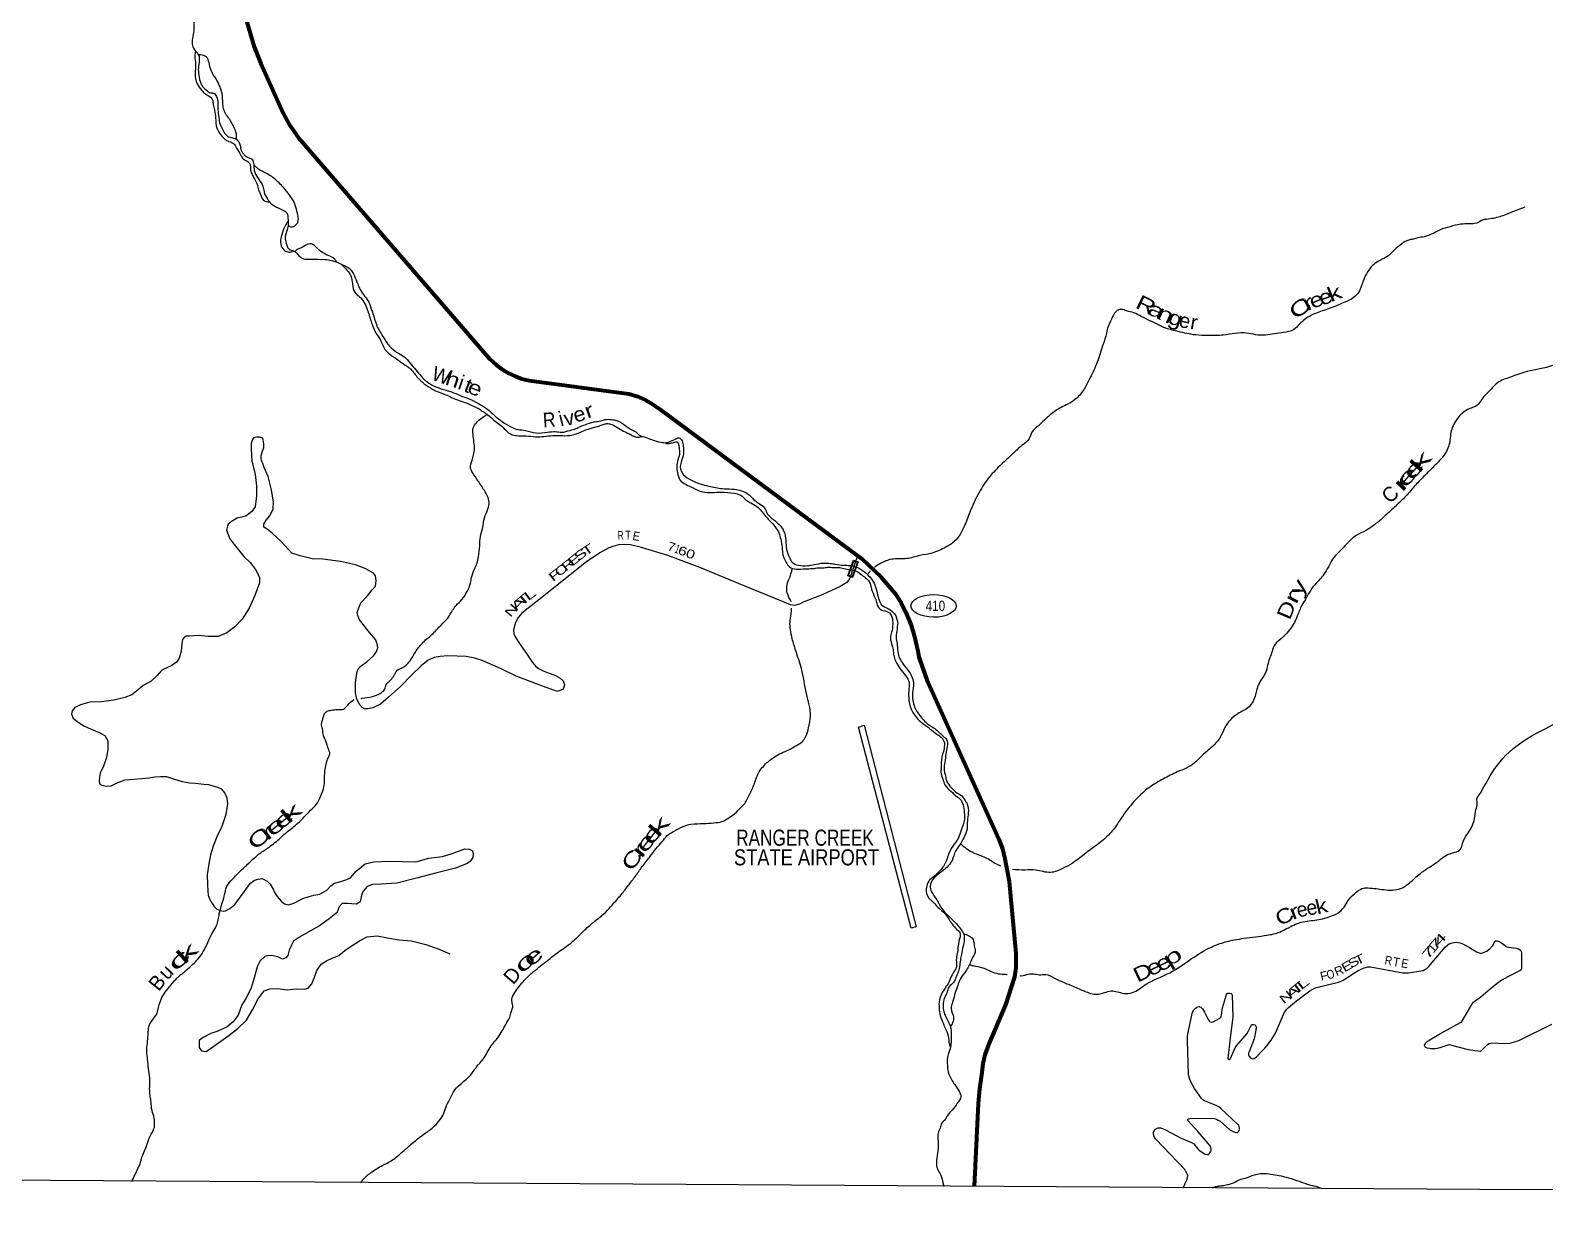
# Model space of a CAD drawing. Header units: feet. Extents: x -252966 to 4, y -183309 to 1368.
# Drawn here: x -145150 to -124436, y -183309 to -167111 of the extents above; entities that cross this region are included whole.
import ezdxf
from ezdxf.enums import TextEntityAlignment as Align

# ---------------------------------------------------------------- set-up
doc = ezdxf.new("R2010")
doc.units = ezdxf.units.FT
doc.header["$LTSCALE"] = 80
for name, color, linetype, lineweight in [('17', 7, 'Continuous', 25), ('23', 7, 'Continuous', 70), ('29', 7, 'Continuous', 25), ('30', 7, 'Continuous', 35), ('31', 7, 'Continuous', 13), ('36', 7, 'Continuous', 13), ('39', 7, 'Continuous', 13), ('4', 7, 'Continuous', 13), ('41', 7, 'Continuous', 13)]:
    doc.layers.add(name, color=color, linetype=linetype, lineweight=lineweight)

msp = doc.modelspace()

# ---------------------------------------------------------------- linework, layer by layer
at = {"layer": '17'}
msp.add_ellipse((-132795.41, -174982.88), major_axis=(309.24, -1), ratio=0.500121, dxfattribs=at)
at = {"layer": '23'}
msp.add_lwpolyline([(-142335.18, -166493.01), (-142088.3, -167336.65), (-141998.1, -167566.96), (-141693.17, -168244.16), (-141600.33, -168412.12), (-141479.31, -168580.36), (-138866.49, -171609.02), (-138779.9, -171684.01), (-138702.86, -171741.46), (-138598.82, -171802.18), (-138524.77, -171837.83), (-138425.61, -171877.02), (-138326.21, -171900.2), (-136961.86, -172080.93), (-136854.89, -172113.37), (-136731.87, -172167.53), (-136642.31, -172219.72), (-136537.47, -172292.47), (-133777.77, -174340.58), (-133514.7, -174586.72), (-133323.81, -174807.98), (-133238.1, -174942.59), (-133173.59, -175071.1), (-133102.3, -175247.87), (-133062.15, -175388.15), (-133011.76, -175602.38), (-132994.71, -175678.61), (-132947.93, -175825.98), (-132885.26, -175993.63), (-131901.54, -178170.8), (-131854.39, -178304.58), (-131819.83, -178443.29), (-131762.65, -178753.77), (-131668.06, -179732.71), (-131669.37, -179931.41), (-131689.47, -180054.47), (-131812.11, -180437.6), (-132040.91, -180970.58), (-132092.57, -181122.97), (-132120.12, -181241.14), (-132135.87, -181363.25), (-132165.97, -181589.12), (-132184.09, -181786.15), (-132238.47, -182924.71)], dxfattribs=at)
at = {"layer": '29'}
for points in [[(-140579.22, -176388.56), (-140610.73, -176373.32), (-140647.7, -176329.98), (-140689.78, -176243.05), (-140700.88, -176173.31), (-140700.15, -176028.47), (-140677.06, -175876.32), (-140654.9, -175833.64), (-140622.38, -175803.67), (-140548.2, -175749.76), (-140452.74, -175660.34), (-140412.72, -175605.32), (-140397.01, -175555.53), (-140403.33, -175503.01), (-140429.48, -175441.8), (-140530.26, -175325.82), (-140647.87, -175171.06), (-140668.13, -175114.06), (-140678.8, -175071.46), (-140656.66, -175009.81), (-140628.23, -174940.32), (-140536.6, -174844.74), (-140475.63, -174764.25), (-140429.64, -174711.43), (-140417.02, -174633.38), (-140427.05, -174570.52), (-140454.04, -174535.59), (-140562.7, -174475.69), (-140701.62, -174418.82), (-140907.32, -174373.84), (-141149.7, -174343.76), (-141294.42, -174341.03), (-141460, -174299.38), (-141571.39, -174261.52), (-141719.01, -174101.75), (-141842.02, -173989.07), (-141908.55, -173932.56), (-141953.97, -173906.93), (-141954.6, -173864.66), (-141922.68, -173811.38), (-141874.36, -173748.58), (-141829.06, -173655.5), (-141822.01, -173563.18), (-141848.68, -173395.31), (-141896.92, -173210.64), (-141949.22, -173088.2), (-141969.54, -173033.21), (-141983.71, -173006.41), (-141989.26, -172994.29), (-141992.79, -172965.52), (-141991.28, -172927.67), (-141987.81, -172914.11), (-141976.52, -172878.06), (-141956.96, -172814.61), (-141954.68, -172764.09), (-141957.9, -172739.84), (-141962.94, -172709.49), (-141970.32, -172689.13), (-142008.95, -172674.04), (-142052.3, -172674.37), (-142095.76, -172685.14), (-142111.62, -172704.62), (-142129.6, -172762.37), (-142128.09, -172838.88), (-142119.37, -173002.14), (-142074.95, -173180.65), (-142054.24, -173346.31), (-142054.57, -173479.1), (-142073.52, -173627.36), (-142121.91, -173692.17), (-142202.38, -173753.92), (-142321.97, -173782.18), (-142399.91, -173827.92), (-142441.41, -173866.8), (-142452.31, -173892.59), (-142468.16, -173946.4)], [(-142468.16, -173946.4), (-142419.81, -174066.69), (-142356.01, -174145.24), (-142228.62, -174308.37), (-142140.78, -174389.72), (-142096.42, -174447.51), (-142067.4, -174482.66), (-142037.17, -174542), (-142016.72, -174592.98), (-142013.06, -174665.53), (-142077.07, -174838.47), (-142155.27, -175014.98), (-142250.7, -175164.76), (-142352.71, -175270.06), (-142462.03, -175352.99), (-142582.22, -175399.35), (-142718.98, -175398.88), (-142843.35, -175388.77), (-142970.39, -175398.69), (-143016.6, -175397.17), (-143043.38, -175416.41), (-143066.4, -175443.82), (-143078.16, -175495.75), (-143087.62, -175600.06), (-143114.9, -175695.75), (-143146.81, -175749.02), (-143212.76, -175797.16), (-143351.62, -175861.01), (-143416.41, -175935.34), (-143495.4, -176013.23), (-143603.87, -176070.03), (-143672.08, -176126.14), (-143758.97, -176199.75), (-143854.66, -176234.84), (-144006.67, -176270.09), (-144180.51, -176296.58), (-144335.41, -176297.54), (-144461.43, -176337.67), (-144542.99, -176371.21), (-144576.65, -176416.38), (-144586.27, -176464.35), (-144563.88, -176517.4), (-144511.08, -176563.39), (-144418.56, -176624.78), (-144319.42, -176668.27), (-144208.23, -176712.16), (-144131.13, -176752.91), (-144091.31, -176826.65), (-144087.1, -176943.49), (-144108.94, -177057.46), (-144146.92, -177172.91), (-144192.41, -177272.01), (-144204.17, -177323.94), (-144209.64, -177368.02), (-144203.12, -177414.51), (-144173.65, -177435.6), (-144109.62, -177445.75), (-144043.18, -177443.9), (-143959.42, -177404.4), (-143851.42, -177361.67), (-143734.42, -177351.42), (-143627.54, -177342.86), (-143526.62, -177332.08), (-143447.8, -177320.58), (-143371.19, -177315.05), (-143286.74, -177315.81), (-143175.28, -177351.66), (-143071.73, -177383.22), (-142973.99, -177402.4), (-142889.42, -177405.3), (-142778.15, -177418.55), (-142713.01, -177423.16), (-142589.57, -177461.41), (-142538.05, -177485.23), (-142487.73, -177545.23), (-142461.64, -177608.46), (-142454.3, -177691.19)], [(-133834.03, -174298.83), (-133910.7, -174520.87), (-133928.29, -174566.57), (-133945.88, -174612.26), (-133981.69, -174661.39), (-134074.01, -174716.71), (-134319.07, -174829.39), (-134579.94, -174933.51), (-134629.08, -174960.06), (-134695.98, -174975.98), (-134749.96, -174966.16), (-134863.16, -174922.2), (-135385.04, -174705.9), (-135992.4, -174458.62), (-136429.46, -174293.38), (-136787.88, -174183.03), (-136939.52, -174145.87), (-137025.98, -174145.04), (-137100.52, -174148.63), (-137169.43, -174164.48), (-137238.59, -174188.37), (-137359.58, -174258.84), (-137540.54, -174379.66), (-138195.19, -174899.42), (-138341.67, -175011.31), (-138424.48, -175083.04), (-138478.69, -175141.62), (-138515.09, -175208.83), (-138538.48, -175308.66), (-138537.9, -175364.91), (-138519.48, -175403.85), (-138460.17, -175496.34), (-138354.54, -175648.69), (-138281.63, -175755.71), (-138235.12, -175809.54), (-138197.94, -175840.94), (-138136.58, -175871.12), (-138065.04, -175897.62), (-137973.54, -175928.79), (-137900.52, -175971.42), (-137863.53, -176008.85), (-137843.15, -176061.83), (-137863.21, -176121.53), (-137938.67, -176153.26), (-138091.73, -176097.94), (-138262.67, -176036), (-138505.02, -175943.54), (-138718.77, -175837.94), (-138970.57, -175727.07), (-139069.18, -175696.4), (-139188.12, -175675.67), (-139437.19, -175665.49), (-139543.5, -175673.14), (-139625.03, -175689.51), (-139706.26, -175724.31), (-139805.73, -175802.29), (-139930.44, -175924.95), (-140088.48, -176082.74), (-140248.2, -176230.41), (-140357.98, -176327.41), (-140464.17, -176376.24), (-140531.67, -176391.93), (-140579.22, -176388.56)], [(-142452.29, -177691.26), (-142473.12, -177835.44), (-142533.24, -178012.53), (-142589.04, -178119.35), (-142648.23, -178268.31), (-142684.27, -178385.84), (-142706.38, -178507.84), (-142731.48, -178659.93), (-142727.73, -178790.83), (-142720.61, -178883.8), (-142716.54, -178940.09), (-142700.11, -178990.93), (-142661.84, -179050.53), (-142633.15, -179095.74), (-142599.47, -179131.12), (-142554.44, -179148.62), (-142513.67, -179156.35), (-142480.1, -179151.06), (-142422.85, -179122.76), (-142352.63, -179066.71), (-142226.27, -178893.8), (-142142.01, -178777.86), (-142084.3, -178735.49), (-142031.54, -178721.12), (-141976.96, -178712.85), (-141909.64, -178745.24), (-141868.76, -178786.82), (-141828.82, -178856.54), (-141813.86, -178891.23), (-141771.84, -178959.01), (-141715.68, -179025.23), (-141672.41, -179054.82), (-141616.54, -179068.73), (-141543.49, -179048.99), (-141422.64, -178982.53), (-141335.26, -178955.22), (-141270.37, -178939.24), (-141187.46, -178925.87), (-141095.07, -178868.54), (-141040.92, -178811.96), (-140987.36, -178773.48), (-140900.18, -178752.2), (-140818.82, -178724.69), (-140769.81, -178702.15), (-140692.37, -178610.13), (-140568.46, -178511.58), (-140450.8, -178481.23), (-140235.36, -178474.22), (-140056.41, -178476.06), (-139875.65, -178484), (-139697, -178433.53), (-139513.18, -178409.38), (-139379.12, -178369.51), (-139277.28, -178330.6), (-139205.97, -178302.76), (-139143.81, -178308.82), (-139100.34, -178332.38), (-139091.68, -178374.92), (-139097.34, -178425.03), (-139133.22, -178476.17), (-139182.62, -178510.76), (-139333.35, -178568.19), (-139588.88, -178632.24), (-139850.57, -178700.11), (-140134.55, -178773.29), (-140350.19, -178786.33), (-140469, -178790.49), (-140542.38, -178820.27), (-140594.59, -178878.92), (-140609.78, -178912.62), (-140625.49, -178962.41), (-140635.71, -179028.47), (-140687.06, -179060.99), (-140753.29, -179056.8), (-140809.42, -179050.94), (-140881.95, -179054.6), (-140923.58, -179097.49), (-140952.07, -179168.99)], [(-140950.07, -179169.06), (-141063.8, -179263.91), (-141195.62, -179358.18), (-141347.33, -179445.75), (-141466.17, -179512.28), (-141550.4, -179565.85), (-141582.78, -179633.19), (-141606.86, -179692.77), (-141625.24, -179762.58), (-141656.57, -179797.77), (-141699.29, -179812.47), (-141764.73, -179784.16), (-141826.62, -179770.06), (-141888.71, -179761.99), (-141941.54, -179778.36), (-142007.74, -179834.54), (-142048.69, -179917.7), (-142087.79, -180067.32), (-142130.58, -180206.75), (-142195.54, -180347.48), (-142256.91, -180440.03), (-142307.74, -180579.2), (-142377.14, -180671.49), (-142457.87, -180741.27), (-142584.49, -180799.49), (-142681.98, -180828.48), (-142786.43, -180885.42), (-142839.99, -180923.9), (-142841.14, -181020.44), (-142808.51, -181067.78), (-142742.47, -181078), (-142637.43, -181002.98), (-142447.9, -180866.34), (-142309.79, -180764.24), (-142191.37, -180649.41), (-142110.21, -180505.2), (-142030.86, -180354.89), (-141948.81, -180244.91), (-141871.47, -180217.27), (-141764.78, -180214.73), (-141634.72, -180235.09), (-141511.5, -180219.01), (-141400.99, -180222.64), (-141348.29, -180210.28), (-141300.1, -180151.5), (-141262.91, -180060.17), (-141229.81, -179970.72), (-141172.59, -179882.05), (-141100.69, -179836.13), (-141019.07, -179800.57), (-140931.35, -179763.21), (-140846.73, -179697.58), (-140762.31, -179637.98), (-140647.29, -179565.29), (-140542.85, -179508.36), (-140405.63, -179494.75), (-140265.78, -179523.49), (-140103.76, -179550.93), (-139937.2, -179562.43), (-139739.68, -179611.16), (-139546.83, -179679.86), (-139409.98, -179738.67)], [(-128627.64, -180971.25), (-128565.94, -180899.83), (-128512.31, -180834), (-128492.05, -180801.92), (-128452.54, -180719.82), (-128444.55, -180710.74), (-128436.34, -180707.66), (-128413.76, -180705.61), (-128395.28, -180713.82), (-128386.54, -180730.41), (-128383.99, -180752.85), (-128386.04, -180786.75), (-128409.53, -180901.11), (-128480.48, -181079.48), (-128485.18, -181101.52), (-128485.1, -181130.33), (-128474.83, -181146.76), (-128464.06, -181157.54), (-128440.27, -181172.25), (-128427.1, -181176.03), (-128409.13, -181171.41), (-128378.34, -181150.87), (-128291.92, -181058.88), (-128259.25, -181025.56), (-128234.62, -180998.85), (-128179.18, -180920.79), (-128119.46, -180827.09), (-127994.16, -180538.62), (-127968.73, -180502.75), (-127942.04, -180473.99), (-127831.04, -180383.14), (-127649.47, -180244.95), (-127607.66, -180222.13), (-127571.45, -180205.91), (-127538.6, -180195.64), (-127255.04, -180126.51), (-127212.16, -180111.42), (-127191.63, -180099.09), (-126985.58, -179967.88), (-126907.27, -179931.67), (-126855.94, -179919.34), (-126820.28, -179918.98), (-126376.43, -179999), (-126343.69, -180000.49), (-126299.03, -179998.95), (-126130.67, -179974.3), (-126099.37, -179966.6), (-126074.85, -179955.23), (-126047.01, -179939.89), (-126023.91, -179918.83), (-125796.87, -179651.93), (-125762.64, -179618.4), (-125740.58, -179604.53), (-125715.42, -179593.74), (-125678.46, -179585.53), (-125637.25, -179582.87), (-125617.39, -179583.98), (-125594.29, -179589.64), (-125545.01, -179610.18), (-125464, -179654.65), (-125366.75, -179713.75), (-125305.97, -179735.13)], [(-125309.17, -180329.4), (-125181.91, -180220.04), (-125062.15, -180123.44), (-125015.38, -180093.49), (-124774.99, -179968.96), (-124758.12, -179956.22), (-124753.29, -179948.71), (-124749.55, -179934.78), (-124747.41, -179861.08), (-124746.86, -179726.72), (-124753.35, -179708.65), (-124773.13, -179690.27), (-124796.17, -179678.46), (-124823.06, -179669.62), (-124927.49, -179653.81), (-124949.45, -179648.43), (-124969.18, -179639.57), (-125038.7, -179586.51), (-125066.83, -179570.16), (-125080.23, -179566.93), (-125092.56, -179565.87), (-125112.74, -179569.47), (-125119.89, -179574.44), (-125126.86, -179583.03), (-125142.4, -179615.19), (-125155.79, -179635.04), (-125197.61, -179683.83), (-125225.02, -179706.27), (-125253.35, -179720.29), (-125305.97, -179735.13)], [(-129224.74, -181584.82), (-129278.63, -181480.57), (-129290.44, -181458.49), (-129301.01, -181426.56), (-129305.84, -181385.56), (-129321.75, -180923.87), (-129321.57, -180873.54), (-129316.62, -180834.51), (-129251.62, -180538.38), (-129235, -180506.34), (-129218.58, -180487.85), (-129198.05, -180475.52), (-129181.62, -180467.31), (-129164.08, -180462.7), (-129150.83, -180464.23), (-129139.53, -180470.39), (-129117.98, -180490.93), (-129087.16, -180537.71), (-129038.93, -180640.89), (-129025.07, -180657.84), (-129019.43, -180664.52), (-129007.26, -180673.06), (-128991.71, -180675.81), (-128971.68, -180672.22), (-128889.56, -180624.97), (-128866.47, -180604.94), (-128860.31, -180595.7), (-128857.28, -180581.81), (-128843.48, -180479.4), (-128786.19, -180296.92), (-128777.16, -180285.51), (-128769.97, -180280.37), (-128747.89, -180277.8), (-128723.78, -180284.48), (-128716.59, -180290.64), (-128712.03, -180299.54), (-128703.33, -180609.21), (-128740.22, -180888.35), (-128769.17, -181171.57), (-128759.2, -181184.76), (-128752.01, -181187.84), (-128739.23, -181179.86), (-128670.42, -181027.63), (-128651.92, -180999.36), (-128627.64, -180971.25)], [(-125313.35, -181075.29), (-125351.01, -181073.83), (-125391.05, -181069.72), (-125476.03, -181051.76), (-125704.15, -180993.72), (-125737, -180987.55), (-125747.78, -180986.02), (-125761.74, -180989.11), (-125868.71, -181028.45), (-125904.84, -181037.37), (-125934.61, -181039.43), (-125991.24, -181039.51), (-126013.66, -181037.37), (-126044.46, -181029.16), (-126059.85, -181019.91), (-126074.94, -181008.67), (-126078.33, -180991.15), (-126068.07, -180965.47), (-126055.75, -180948.01), (-126031.45, -180928.61), (-125863.28, -180829.46), (-125587.97, -180680.94), (-125569.66, -180665.04), (-125559.92, -180652.2), (-125445.7, -180454.93), (-125425.94, -180422.63), (-125409.52, -180404.15), (-125388.34, -180385.04), (-125309.17, -180329.4)], [(-125313.35, -181075.29), (-125218.9, -180981.85), (-125193.72, -180967.61), (-125155.95, -180956.84), (-124985.6, -180966.8), (-124909.15, -180963.23), (-124788.63, -180926.98), (-124338.9, -180703.66)], [(-129379.71, -182941.13), (-129326.36, -182823.54), (-129320.65, -182799.48), (-129319.17, -182772.19), (-129326.36, -182747.54), (-129343.81, -182715.7), (-129358.88, -182690.61), (-129754.88, -182277.25), (-129772.92, -182251.43), (-129783.18, -182227.81), (-129787.29, -182201.1), (-129785.33, -182182.52), (-129777.02, -182161.04), (-129767.78, -182147.69), (-129753.41, -182132.28), (-129738.21, -182124.6), (-129724.67, -182119.96), (-129703.11, -182119.96), (-129692.84, -182120.98), (-129664.1, -182128.17), (-129622.28, -182147.66), (-129407.62, -182259.99), (-129266.3, -182319.73), (-129236.49, -182337.79), (-129220.11, -182356.71), (-129183.15, -182404.99), (-129161.78, -182424.84), (-129116.43, -182459.42), (-129080.5, -182478.94), (-129050.52, -182486.06), (-129034.3, -182483.05), (-129021.98, -182472.78), (-129003.5, -182442.99), (-128996.32, -182425.53), (-128996.32, -182408.07), (-129002.64, -182383.93), (-129012.74, -182365.96), (-129175.5, -182173.43), (-129318.14, -182022.38), (-129321.15, -182013.42), (-129319.17, -182002.86), (-129306.85, -181995.67), (-129288.72, -181993.58), (-128991.8, -181987.97), (-128952.18, -181993.11), (-128923.44, -182002.35), (-128900.85, -182013.65), (-128874.22, -182031.15), (-128743.85, -182146.81), (-128716.07, -182163.61), (-128689.9, -182175.42), (-128667.82, -182180.05), (-128648.84, -182183.64), (-128637.02, -182183.13), (-128626.76, -182176.97), (-128613.93, -182163.1), (-128611.88, -182136.39), (-128613.93, -182101.47), (-128621.63, -182084.53), (-128632.28, -182073.34), (-128865.44, -181855.98), (-128892.89, -181833.98), (-128921.91, -181819.01), (-129087.69, -181749.68), (-129111.82, -181735.81), (-129129.34, -181719.31), (-129224.74, -181584.82)]]:
    msp.add_lwpolyline(points, dxfattribs=at)
at = {"layer": '31'}
for p, q in [((-133826.83, -174381.81), (-133902.76, -174596)), ((-133902.76, -174596), (-133967.01, -174573.22))]:
    msp.add_line(p, q, dxfattribs=at)
msp.add_lwpolyline([(-133967.01, -174573.22), (-133891.08, -174359.03), (-133826.83, -174381.81)], dxfattribs=at)
msp.add_lwpolyline([(-133956.78, -174568.34), (-133886.2, -174369.25), (-133837.04, -174386.68), (-133907.63, -174585.77)], close=True, dxfattribs=at)
at = {"layer": '36'}
msp.add_lwpolyline([(-133032.92, -179371.77), (-133099.36, -179391.84), (-133821.14, -176639.92), (-133744.61, -176615.83)], close=True, dxfattribs=at)
at = {"layer": '39'}
for points in [[(-147568.03, -173453.04), (-147555.45, -173276.27), (-147536.57, -173089.6), (-147527.65, -172977.14), (-147518.47, -172854.61), (-147515.78, -172750.04), (-147508.15, -172687.85), (-147486.29, -172619.98), (-147431.43, -172520.76), (-147365.64, -172387.61), (-147320.32, -172268.02), (-147277.57, -172170.51), (-147218.48, -172063.34), (-147134.7, -171934.68), (-147046.74, -171800.08), (-146963.93, -171631.14), (-146897.83, -171485.92), (-146841.48, -171328.37), (-146792.9, -171160.57), (-146755.26, -171026.7), (-146673.34, -170891.95), (-146602.75, -170728.73), (-146506.49, -170584.28), (-146421.88, -170423.44), (-146364.85, -170239.75), (-146298.18, -170072.41), (-146224.91, -169883.1), (-146186.39, -169715.04), (-146138.03, -169555.29), (-146099.97, -169405.33), (-146069.91, -169253.15), (-146038.92, -169143.26), (-146018.71, -169061.27), (-146000.4, -168975.2), (-146014.06, -168880.27), (-146026.18, -168803.49), (-146038.75, -168744.81), (-146048.86, -168668.08), (-146033.8, -168551.75), (-146017.61, -168469.65), (-146009.09, -168373.27), (-145997.6, -168317.22), (-145992.03, -168256.99), (-145954.23, -168195.57), (-145869.63, -168113.21), (-145814.4, -167999.91), (-145738.15, -167850.92), (-145678.49, -167721.64), (-145621.41, -167614.43), (-145562.38, -167509.28), (-145512.62, -167373.7), (-145434.25, -167220.75), (-145401.46, -167118.95), (-145385.99, -166986.53), (-145389.02, -166869.73), (-145359.58, -166663.2), (-145339.67, -166514.79), (-145312.39, -166392.73), (-145297.39, -166278.41), (-145280.11, -166154.08), (-145283.1, -166035.27), (-145275.25, -165886.56), (-145271.08, -165802.14), (-145255.81, -165677.76), (-145210.28, -165550.13), (-145154.23, -165404.66), (-145070.19, -165265.93), (-145007.6, -165178.98), (-144902.73, -165091.1), (-144867.77, -165061.81), (-144768.01, -165016.05), (-144681.55, -164939.78), (-144633.44, -164868.56), (-144539.86, -164750.2), (-144464.54, -164637.42), (-144366.94, -164519.16), (-144288.26, -164432.62), (-144254.95, -164389.2), (-144231.8, -164349.54), (-144203.08, -164328.14), (-144152.5, -164317.36), (-144098.22, -164318.74), (-143973.6, -164323.93), (-143878.84, -164316.29), (-143774.44, -164246.5), (-143699.94, -164165.9), (-143650.34, -164114.84), (-143549.9, -164042.94), (-143465.86, -163982.7), (-143430.19, -163925.25), (-143372.13, -163858.31)], [(-143052.2, -164562.76), (-143068.13, -164634.8), (-143071.95, -164705.14), (-143036.94, -164752.32), (-143040.76, -164822.66), (-143046.43, -164886.91), (-143028.8, -164983.95), (-142995.76, -165029.07), (-142955.19, -165094.5), (-142904.56, -165160.19), (-142844.19, -165238.2), (-142797.69, -165307.81), (-142767.17, -165372.98), (-142745.62, -165474.15), (-142696.45, -165674.63), (-142660.72, -165850.62), (-142635.05, -166026.36), (-142600.05, -166152.02), (-142582.47, -166251.08), (-142569.54, -166374.16), (-142556.19, -166481.16), (-142585.63, -166530.72), (-142645.33, -166583.53), (-142741.54, -166647.49), (-142817.59, -166709.94), (-142875.64, -166776.88), (-142903.02, -166902.97), (-142914.48, -167035.49), (-142917.16, -167140.07), (-142936.14, -167252.28), (-142926.29, -167339.06), (-142889.53, -167396.35), (-142852.42, -167439.55), (-142841.18, -167550.52), (-142851.8, -167650.87), (-142840.31, -167751.78), (-142802.94, -167863.42), (-142740.3, -167931.43), (-142684.88, -167967.05), (-142642.7, -167970.14), (-142603.68, -168017.42), (-142583.62, -168098.43), (-142584.19, -168199.03), (-142570.64, -168297.99), (-142553.11, -168399.05), (-142530.12, -168443.91), (-142438.72, -168566.99), (-142346.79, -168591.47), (-142299.62, -168634.93), (-142278.84, -168687.79), (-142266.42, -168752.5), (-142245.18, -168787.25), (-142213.94, -168824.27), (-142156.4, -168855.93), (-142116.71, -168877.06), (-142094.33, -168946.06), (-142086.34, -169026.76), (-142040.57, -169124.52), (-142023.19, -169153.14), (-141969.11, -169241.05), (-141952.98, -169317.93), (-141936.12, -169366.66), (-141903.28, -169419.82), (-141880.08, -169456.63), (-141797.18, -169519.12), (-141733.61, -169550.93), (-141676.03, -169580.57), (-141642.46, -169605.58), (-141624.89, -169704.63), (-141622.83, -169781.16), (-141629.79, -169817.2), (-141658.25, -169907.03), (-141665.47, -169953.13), (-141652.74, -170005.78), (-141638.1, -170062.5), (-141607.01, -170105.56), (-141551.23, -170127.1), (-141503.75, -170158.5), (-141464.72, -170205.78), (-141395.17, -170239.75), (-141290.51, -170238.4), (-141216.17, -170242.31), (-141097.54, -170245.33), (-141011.49, -170263.63), (-140955.6, -170281.15), (-140878.06, -170317.34), (-140782.84, -170370.08), (-140717.01, -170470.37), (-140671.43, -170576.18), (-140637.25, -170655.53), (-140577.19, -170745.61)], [(-142889.91, -167395.84), (-142899.33, -167464.52), (-142889.95, -167569.4), (-142895.37, -167702.08), (-142866.81, -167843.68), (-142802.73, -167933.86), (-142751.69, -167983.46), (-142686.32, -168023.36), (-142659.15, -168062.29), (-142646.68, -168124.99), (-142618.28, -168272.62), (-142605.86, -168415.82), (-142560.18, -168517.61), (-142491.77, -168595.82), (-142434.34, -168631.5), (-142372.62, -168657.22), (-142328.08, -168724.77), (-142268.18, -168820.88), (-142239.2, -168867.9), (-142181.72, -168901.57), (-142148.41, -168936.63), (-142136.51, -169021.45), (-142114.03, -169086.42), (-142083.26, -169141.54), (-142048.97, -169216.88), (-142026.75, -169291.9), (-142005.98, -169344.75), (-141963.86, -169428.34), (-141938.19, -169447.1), (-141881.51, -169454.43)], [(-142328.06, -168604.37), (-142331.12, -168529.49), (-142366.84, -168431.98), (-142443.91, -168299.21), (-142490.41, -168229.6), (-142516.65, -168075.99), (-142533.51, -167948.78), (-142609.55, -167775.78), (-142676.98, -167659.36), (-142704.4, -167552), (-142740.69, -167476.62), (-142822.46, -167448.37), (-142850.18, -167444.68)], [(-141622.74, -169780.18), (-141589.06, -169798.12), (-141515.95, -169771.81), (-141483.62, -169688.11), (-141503.11, -169584.98), (-141536.51, -169475.46), (-141609.92, -169356.87), (-141684.01, -169264.42), (-141815.52, -169136.3), (-141954.15, -169050.25), (-142043.35, -168997.67), (-142074.79, -168968.69), (-142092.65, -168960.2)], [(-125253.46, -169695.49), (-125069.46, -169662.44), (-124894.12, -169599.71), (-124702.6, -169525.07)], [(-141623.75, -169720.07), (-141665.16, -169784.1), (-141710.58, -169907.71), (-141727.29, -170009.92), (-141693.42, -170101.34), (-141644.03, -170136.81), (-141581.8, -170142.42), (-141546.94, -170129.5)], [(-125250.69, -169694.46), (-125289.44, -169708.83), (-125364.87, -169747.15), (-125469.73, -169756.55), (-125586.61, -169763.63), (-125728.29, -169796.24), (-125866.26, -169841.02), (-125970.2, -169892.7), (-126085.94, -169934.02), (-126170.86, -169949.97), (-126233.7, -169968.49), (-126296.35, -169978.96), (-126390.23, -170030.9), (-126499.17, -170120.69), (-126581.67, -170199.09), (-126718.4, -170274.08), (-126794.34, -170332.52), (-126858.84, -170415.39), (-126911.79, -170518.69), (-126940.1, -170602.48), (-126984.75, -170695.93), (-127048.89, -170764.72), (-127181.45, -170833.79), (-127384.79, -170917.15), (-127571.58, -170982.82), (-127706.25, -171055.85), (-127790.65, -171130.17), (-127868.96, -171202.63), (-128008.89, -171245.35), (-128132.01, -171260.32), (-128253.22, -171279.36), (-128389.89, -171273.86), (-128514.09, -171252.58), (-128671.13, -171256.63), (-128832.66, -171278.67), (-129038.06, -171285.5), (-129210.88, -171277.07), (-129447.11, -171230.79), (-129616.93, -171184.2), (-129835.63, -171082.02), (-129954.88, -171024.65), (-130054.17, -170973.82), (-130156.1, -170947.07), (-130221.99, -170927.28), (-130284.79, -170943.79), (-130345.32, -171028.77), (-130402.81, -171152.08), (-130440.6, -171291.98), (-130488.71, -171441.68), (-130567.19, -171677.14), (-130665.1, -171885.95), (-130745.28, -172030.81), (-130867.47, -172166.55), (-131049.16, -172268.57), (-131198.62, -172369.4), (-131361.39, -172518.19), (-131450.23, -172608.49), (-131486.63, -172694.1), (-131583.56, -172786.21), (-131719.52, -172909.52), (-131865.84, -173044.64), (-132031.29, -173219.53), (-132173.54, -173431.22), (-132297.13, -173699.74), (-132376.59, -173894.93), (-132506.57, -174098.89), (-132629.38, -174180.28), (-132814.52, -174260.08), (-132982.39, -174294.03), (-133162.53, -174335.72), (-133365.97, -174344.62), (-133522.4, -174403.01), (-133600.81, -174451.64)], [(-140961.56, -170278.91), (-140984.73, -170240.16), (-141089.95, -170185.16), (-141151.46, -170151.39), (-141240.08, -170076.68), (-141301.33, -170032.86), (-141382.22, -170048.91), (-141455.74, -170091.3), (-141500.44, -170108.27), (-141530.02, -170139.89)], [(-140900.32, -170306.42), (-140815.63, -170393.39), (-140765.26, -170469.14), (-140741.91, -170578.4), (-140710.67, -170693.91), (-140647.83, -170753.87), (-140587.35, -170827.86), (-140541.63, -170927.63), (-140489.46, -171089.96), (-140423.16, -171250.63), (-140365.11, -171340.65), (-140288.51, -171491.52), (-140207.72, -171557.98), (-140114.82, -171622.74), (-140021.97, -171689.5), (-139960.72, -171733.33), (-139861.06, -171848.56), (-139786.52, -171922.91), (-139677.89, -172002.15), (-139608.44, -172040.15), (-139506.83, -172078.96), (-139403.36, -172123.86), (-139307.88, -172166.55), (-139204.09, -172199.38), (-139094.69, -172248.46), (-139027.1, -172280.37), (-138969.72, -172318.05), (-138866.87, -172387.09), (-138790.21, -172457.46), (-138717.15, -172511.65), (-138650.39, -172575.74), (-138557.54, -172642.5), (-138471.34, -172654.76), (-138368.79, -172657.38), (-138238.3, -172668.76), (-138125.55, -172665.6), (-138002.48, -172652.64), (-137905.92, -172653.09), (-137769.04, -172650.54), (-137677.94, -172628.72), (-137606.73, -172598.34), (-137517.33, -172564.4), (-137314.56, -172503.16), (-137261.87, -172488.4), (-137195.83, -172502.16), (-137013.32, -172603.41), (-136947.74, -172635.27), (-136884.17, -172667.08), (-136836.07, -172674.35), (-136775.44, -172663.82), (-136774.17, -172663.45)], [(-140577.19, -170745.61), (-140521, -170829.55), (-140487.18, -170922.98), (-140464.55, -170981.92), (-140416.2, -171136.1), (-140335.47, -171283.05), (-140263.96, -171397.57), (-140209.16, -171457.33), (-140114.35, -171526.15), (-140017.43, -171591.01), (-139935.35, -171685.67), (-139857.19, -171776.21), (-139786.98, -171862.53), (-139700.31, -171935.17), (-139626.95, -171977.29), (-139479.35, -172027.34), (-139359.63, -172066.62), (-139238.22, -172118.01), (-139106.7, -172167.65), (-138991.68, -172232.97), (-138924.3, -172272.93), (-138819.95, -172362.12), (-138701.69, -172457.71), (-138576.87, -172533.34), (-138477.21, -172570.09), (-138378.95, -172582.66), (-138230.93, -172616.62), (-138075.74, -172606.5), (-137968.92, -172599.16), (-137882.61, -172607.4), (-137767.28, -172582.17), (-137686.18, -172558.08), (-137623.02, -172527.49), (-137562.08, -172504.89), (-137442.37, -172465.69), (-137367.71, -172457.53), (-137292.7, -172435.3), (-137200.1, -172433.63), (-137132.05, -172447.44), (-137022.85, -172504.56), (-136920.05, -172575.61), (-136854.68, -172615.51), (-136827.2, -172642.37), (-136773.43, -172663.87), (-136611.96, -172722.32), (-136503.95, -172747.22), (-136433.52, -172747), (-136390.83, -172729.98), (-136348.09, -172710.94), (-136279.01, -172684.53), (-136235.8, -172725.88), (-136219.51, -172796.73), (-136216.17, -172901.46), (-136245.25, -173015.43), (-136259.27, -173091.54), (-136238.76, -173154.45), (-136132.55, -173249.73), (-135989.33, -173313.75), (-135869.41, -173344.99), (-135687.16, -173377.81), (-135556.57, -173385.17), (-135422.32, -173406.7), (-135325.03, -173457.48), (-135270.08, -173511.21), (-135189.34, -173579.67), (-135110.36, -173638.04), (-135074.01, -173711.41), (-134966.06, -173816.8), (-134841.04, -173962.87), (-134816.04, -174086.26), (-134805.16, -174211.31), (-134765.73, -174320.98), (-134731.14, -174384.25), (-134643.7, -174426.73), (-134519.09, -174431.92), (-134430.2, -174418.09), (-134300.9, -174397.24), (-134210.47, -174401.56), (-134138.29, -174411.45), (-134034.04, -174426.18), (-133963.67, -174427.98), (-133823.75, -174463.74), (-133716.98, -174536.9), (-133660.11, -174594.7), (-133596.44, -174700.97), (-133559.64, -174834.73), (-133531.75, -174923.98), (-133510.61, -174962.76), (-133413.58, -175023.59), (-133328.83, -175092.16), (-133283.72, -175216.07)], [(-123707.5, -171204.47), (-123897.47, -171329.43), (-124101.78, -171484.44), (-124258.01, -171653.99), (-124588.4, -171757.51), (-124932.88, -171862.91), (-125100.37, -171945.84), (-125169.32, -172017.62), (-125264.06, -172112.93)], [(-125264.06, -172112.93), (-125283.34, -172135.94), (-125335.67, -172215.1), (-125391.1, -172257.96), (-125460.13, -172282.36), (-125523.44, -172318.98), (-125605.73, -172389.32), (-125649.56, -172450.59), (-125700.24, -172543.88), (-125722.72, -172635.88), (-125735.46, -172740.2), (-125759.75, -172824.1), (-125806.25, -172911.46), (-125903.75, -173025.69), (-126075.18, -173198.41), (-126203.36, -173331.98), (-126335.96, -173481.54), (-126474.24, -173616.87), (-126616.44, -173748.07), (-126744, -173857.51), (-126881.19, -173950.61), (-127013.74, -174019.67), (-127128.98, -174119.36), (-127232.4, -174229.42), (-127321.24, -174319.72), (-127380.12, -174418.84), (-127443.38, -174531.93), (-127561.71, -174673.81), (-127636.52, -174766.48), (-127699.73, -174877.56), (-127756.55, -174974.72), (-127820.64, -175119.99), (-127875.97, -175237.31), (-127944.8, -175332.15), (-128029.66, -175424.57), (-128124.32, -175506.67), (-128165.16, -175608.26), (-128219.56, -175767.87), (-128244.41, -175873.89), (-128318.04, -175998.79), (-128362.59, -176088.22), (-128389.4, -176192.18), (-128480.3, -176362.92), (-128633.63, -176457.62), (-128738.45, -176543.49), (-128815.74, -176654.21), (-128875.29, -176779.48), (-128981.14, -176905.57), (-129135.55, -177042.5), (-129228.41, -177132.7), (-129460.88, -177253.55), (-129650.41, -177347.32), (-129848.7, -177469.04), (-130019.61, -177621.65), (-130150.31, -177775.28), (-130254.77, -177925.56), (-130365.26, -178075.69), (-130534.22, -178230.35), (-130733.23, -178380.23), (-130901.42, -178504.74), (-131029.95, -178573.9), (-131194.31, -178628.07), (-131396.72, -178596.74), (-131543.55, -178595.01), (-131713.33, -178586.97)], [(-139373.66, -175042.6), (-139325.71, -174977.41), (-139245.13, -174894.95), (-139175.93, -174786.03), (-139128.7, -174670.52), (-139114.73, -174596.41), (-139075.49, -174478.68), (-139041.31, -174401.07), (-139020.94, -174313.05), (-139002.94, -174160.56), (-138993.71, -174036.03), (-138962.3, -173910.05), (-138936.78, -173777.88), (-138891.4, -173656.28), (-138874.95, -173564.13), (-138939.29, -173405.53), (-139022.5, -173276.62), (-139099.98, -173159.94), (-139126.53, -173096.88), (-139107.66, -172988.69), (-139075.79, -172844.61), (-139081.2, -172741.84), (-139094.5, -172632.83), (-139092.33, -172548.36), (-139048.25, -172477.04), (-138978.23, -172414.43), (-138916.83, -172373.74), (-138902.44, -172362.69)], [(-136457.26, -172751.31), (-136455.79, -172752.47), (-136389.54, -172758.18), (-136338.86, -172743.38), (-136296.64, -172744.45), (-136279.83, -172795.19), (-136269.94, -172879.97), (-136290.72, -172984.08), (-136307.22, -173078.24), (-136297.27, -173161), (-136263.61, -173260.47), (-136180.71, -173322.96), (-136083.32, -173369.71), (-135955.88, -173421.26), (-135821.31, -173430.73), (-135702.53, -173427.73), (-135523.83, -173442.35), (-135437.99, -173468.69), (-135351.28, -173539.32), (-135293.85, -173575), (-135210.58, -173623.41), (-135151.71, -173681.25), (-135097.11, -173749.06), (-135042.36, -173810.83), (-134960.24, -173903.48), (-134911.98, -173983.19), (-134886, -174068.38), (-134866.88, -174185.58), (-134855.28, -174282.47), (-134811.72, -174388.23), (-134766.97, -174447.73), (-134671.18, -174478.35), (-134546.36, -174475.5), (-134455.72, -174471.77), (-134368.95, -174461.91), (-134294.46, -174459.79), (-134227.9, -174453.43), (-134141.49, -174457.65), (-134079.1, -174457.23), (-133999.09, -174475.37), (-133914.95, -174489.59), (-133831.12, -174515.88), (-133756.16, -174574.14), (-133695.07, -174623.99), (-133664.19, -174675.09), (-133634.7, -174780.49), (-133585.36, -174896.45), (-133553.66, -174993.86), (-133500.51, -175039.49), (-133434.57, -175057.27), (-133373.58, -175111.15), (-133353.99, -175210.25), (-133362.86, -175320.71), (-133385.03, -175400.64), (-133369.47, -175499.65), (-133352.87, -175558.43), (-133340.91, -175641.24), (-133322.71, -175716.16), (-133269, -175818.15), (-133196.92, -175910.55), (-133135.16, -176012.75), (-133134.65, -176149.6), (-133131.72, -176270.42), (-133098.98, -176406.09), (-133056.4, -176471.57), (-132997.89, -176543.5), (-132950.61, -176582.94), (-132844, -176662.13), (-132749.34, -176736.99), (-132703.87, -176768.34), (-132653.24, -176834.03), (-132651.7, -176930.66), (-132688, -177090.73), (-132693.16, -177213.35), (-132687.39, -177302.04), (-132668.47, -177348.81), (-132640.37, -177430.02), (-132560.1, -177516.59), (-132471.53, -177593.31), (-132432.09, -177624.5), (-132391.83, -177702), (-132374.41, -177807.09), (-132372.92, -177905.74), (-132416.8, -178047.5), (-132453.77, -178155.22), (-132533.17, -178269.92), (-132596.74, -178395.08), (-132609.89, -178437), (-132660.93, -178544.37), (-132756.27, -178652.62), (-132848.71, -178726.73)], [(-134740.59, -174926.36), (-134796.22, -174803.18), (-134801.99, -174714.49), (-134773.42, -174620.63), (-134745.32, -174544.88), (-134731.91, -174492.9), (-134726.43, -174469.44)], [(-133656.17, -174503.43), (-133668.15, -174516.01), (-133699.24, -174551.44), (-133700.03, -174552.05)], [(-140633.11, -182874.43), (-140601.81, -182833.46), (-140498.8, -182739.49), (-140327.01, -182631.18), (-140214.82, -182571.66), (-140077.26, -182464.49), (-139914.65, -182321.73), (-139766.83, -182206.77), (-139639.69, -182113.42), (-139563.13, -182030.85), (-139504.55, -181943.8), (-139467.74, -181842.11), (-139414.74, -181736.8), (-139361.63, -181627.47), (-139270.52, -181527.17), (-139136.68, -181407.82), (-139045.06, -181287.4), (-138955.86, -181183.02), (-138846.56, -181000.67), (-138750.97, -180882.37), (-138645.84, -180705.94), (-138592.99, -180606.67), (-138571.07, -180536.8), (-138550.76, -180450.78), (-138563.23, -180388.08), (-138536.68, -180294.17), (-138480.17, -180209.08), (-138409.53, -180122.34), (-138265.12, -179983.14), (-138074.1, -179831.05), (-137928.34, -179718.05), (-137754.03, -179589.68), (-137638.69, -179485.96), (-137516.96, -179368.32), (-137358.73, -179239.54), (-137253.71, -179145.63), (-137172.86, -179053.11), (-137054.64, -178915.25), (-136958.89, -178790.92), (-136861.03, -178662.61), (-136769.16, -178532.13), (-136652.69, -178384.17), (-136569.42, -178275.62), (-136490.64, -178185.06), (-136416.19, -178106.46), (-136342.66, -178064.06), (-136220.27, -177998.76), (-136112.82, -177967.29), (-135941.6, -177959.59), (-135800.49, -177949.1), (-135685.37, -177931.91), (-135597.56, -177881.83), (-135517.65, -177825.51), (-135418.56, -177727.42), (-135366.74, -177668.37), (-135332.76, -177598.8), (-135260.58, -177451.72), (-135200.09, -177290.26), (-135091.72, -177144.11), (-134972.57, -177048.54), (-134876.62, -176994.64), (-134772.83, -176948.99), (-134670.75, -176891.23), (-134584.7, -176831.04), (-134542.78, -176765.7), (-134503.6, -176649.98), (-134479.36, -176489.6), (-134531.83, -176182.38), (-134603.48, -175838.45), (-134679.73, -175595.01), (-134727.82, -175430.78), (-134752.82, -175307.39), (-134758.23, -175204.62), (-134743.38, -175096.33), (-134737.09, -175015.68)], [(-140626.94, -176248.31), (-140613.79, -176246.57), (-140468.25, -176220.1), (-140366.63, -176180.43), (-140309.09, -176133.6), (-140285.47, -176075.85), (-140274.59, -176043.93), (-140231.44, -176008.8), (-140183.59, -175947.64), (-140162.61, -175913.96), (-140147.66, -175880.13), (-140057.74, -175826.08), (-139967.2, -175747.89), (-139881.26, -175613.24), (-139791.7, -175494.79), (-139657.85, -175375.44), (-139527.67, -175241.92), (-139440.79, -175149.56), (-139373.66, -175042.6)], [(-133283.72, -175216.07), (-133298.62, -175326.37), (-133305.33, -175430.85), (-133291.57, -175521.76), (-133280.38, -175634.74), (-133198, -175795.82), (-133095.1, -175941.32), (-133071.34, -176034.5), (-133080.93, -176173.11), (-133053.72, -176366.99), (-132978.34, -176487.65), (-132872.56, -176599.02), (-132779.55, -176659.75), (-132667.42, -176759.21), (-132616.43, -176810.82), (-132608.75, -176903.58), (-132627.52, -177007.75), (-132640.42, -177118.1), (-132650.88, -177212.42), (-132633.15, -177305.44), (-132613.1, -177386.45), (-132554.74, -177464.41), (-132478.13, -177536.8), (-132424.62, -177568.35), (-132373.84, -177628), (-132333.26, -177693.43), (-132320.22, -177812.5), (-132333.06, -177920.84), (-132335.85, -178029.44), (-132381.28, -178153.05), (-132440.21, -178254.18), (-132494.61, -178335.3), (-132542.15, -178462.88), (-132662.38, -178600.68), (-132762.97, -178678.61), (-132838.35, -178793.4), (-132834.23, -178867.97), (-132772.47, -178970.16), (-132695.34, -179100.92), (-132564.34, -179249.16), (-132458.5, -179358.52), (-132417.62, -179411.88), (-132384.78, -179465.04), (-132391.18, -179635.93), (-132414.23, -179750.05), (-132428.2, -179824.15), (-132440.73, -179920.43), (-132462.86, -179998.35), (-132488.69, -180064.1), (-132518.49, -180127.74), (-132582.52, -180192.51), (-132614.96, -180280.23), (-132644.71, -180341.85), (-132663.43, -180444.01), (-132653.69, -180534.82), (-132631.05, -180593.75), (-132577.49, -180701.78), (-132555.63, -180790.88), (-132555.17, -180929.75), (-132561.31, -181012.1), (-132594.21, -181117.92), (-132606.28, -181274.58), (-132585.04, -181387.81), (-132506.17, -181528.68), (-132442.34, -181628.91), (-132421.88, -181693.83), (-132470.5, -181785.16), (-132539.33, -181880), (-132609.76, -181958.7), (-132635.18, -182008.36), (-132678.49, -182049.52), (-132700.09, -182107.33), (-132728.04, -182177.05), (-132737.84, -182245.22), (-132731.5, -182311.79), (-132736.55, -182430.39), (-132754.19, -182568.8), (-132750.58, -182663.47), (-132710.32, -182740.97), (-132670.83, -182848.64), (-132661.86, -182891.13), (-132656.76, -182922.3)], [(-125294.92, -177508.19), (-125047.14, -177115.31), (-124680.67, -176800.86), (-124183.99, -176525.88), (-123807.7, -176235.67), (-123335.99, -175835.7), (-123226.86, -175764.3), (-122997.34, -175708.11), (-122704.96, -175588.14), (-121997.4, -175538.48), (-121642.67, -175630.36), (-121479.34, -175782.81), (-121106.41, -175860.78), (-120555.98, -175859.94), (-120275.96, -175552.73), (-119974.43, -175310.1), (-119659.05, -175311.07), (-119263.28, -175528.08), (-118424.43, -175839.82), (-118185.6, -176083.53), (-118228.99, -176435.23), (-118118.8, -176687.77), (-117928.96, -177017.53), (-117918.58, -177200.73)], [(-143761.44, -182854.91), (-143716.54, -182760.04), (-143678.23, -182678.51), (-143652.6, -182620.8), (-143617.39, -182502.97), (-143576.86, -182413.44), (-143542.21, -182317.73), (-143497.15, -182208.2), (-143465.54, -182152.66), (-143449.19, -182064.53), (-143460.63, -181961.61), (-143490.17, -181858.22), (-143499.35, -181745.29), (-143511.77, -181680.58), (-143516.56, -181553.67), (-143518.77, -181404.7), (-143535.57, -181275.48), (-143548.66, -181158.43), (-143555.88, -181047.56), (-143544.89, -180933.13), (-143538.19, -180828.66), (-143527.92, -180742.39), (-143506.27, -180682.57), (-143431.3, -180583.86), (-143385.31, -180438.13), (-143348.54, -180338.45), (-143287.76, -180243.4), (-143206.71, -180142.84), (-143144.58, -180073.99), (-143031.46, -179978.27), (-142909.94, -179868.67), (-142835.43, -179788.07), (-142768.36, -179683.12), (-142706.64, -179551.88), (-142651.52, -179442.6), (-142600.99, -179355.34), (-142578.87, -179277.42), (-142564.69, -179195.28), (-142531.02, -179059.29), (-142496.11, -178953.53), (-142460.33, -178813.57), (-142385.51, -178720.9), (-142298.64, -178628.53), (-142179.08, -178516.88), (-142026.67, -178379.9), (-141903.76, -178294.49), (-141745.68, -178171.74), (-141632.35, -178067.97), (-141490.62, -177954.87), (-141315.01, -177776.22), (-141234.43, -177693.75), (-141192.36, -177622.38), (-141157.96, -177536.73), (-141129.14, -177432.82), (-141124.55, -177332.31), (-141117.48, -177213.76), (-141097.06, -177123.73), (-141077.47, -177065.87), (-141053.75, -177004.09), (-141074.06, -176933.13), (-141102.05, -176847.9), (-141145.3, -176730.08), (-141151.7, -176665.52), (-141168.04, -176596.68), (-141157, -176558.72), (-141143.6, -176506.74), (-141124.16, -176454.92), (-141089.15, -176423.61), (-141034.45, -176408.91), (-140949.74, -176401.01), (-140863.02, -176393.16), (-140805.28, -176338.28), (-140731.03, -176267.73), (-140726.11, -176264.13)], [(-131615.34, -180039.13), (-131594.75, -180040.62), (-131495.61, -180019), (-131431.11, -180014.61), (-131350.94, -180026.71), (-131260.3, -180022.99), (-131142.86, -180072.27), (-130991.7, -180140.52), (-130824.5, -180211.2), (-130671.18, -180273.47), (-130571.11, -180294.13), (-130457.84, -180270.86), (-130364.67, -180247.08), (-130280.48, -180259.29), (-130192.53, -180281.66), (-130075.54, -180270.55), (-129901.8, -180164.3), (-129565.59, -179999.82), (-129264.85, -179806.25), (-128995.21, -179648.11), (-128806.3, -179578.47), (-128547.49, -179528.73), (-128234.54, -179486.4), (-128058.37, -179442.6), (-127966.65, -179396.64), (-127765.21, -179309.21), (-127551.1, -179276.43), (-127350.54, -179223.19), (-127242.48, -179167.59), (-127163.75, -179079.04), (-127107.09, -178987.91), (-127014.28, -178899.72), (-126936.53, -178849.38), (-126849.76, -178839.52), (-126635.08, -178863.11), (-126409.37, -178848.75), (-126270.21, -178757.71), (-126115.9, -178624.81), (-125902.97, -178481.32), (-125751.44, -178378.53), (-125664.26, -178352.58), (-125586.71, -178310.29), (-125560.57, -178232.47), (-125492.82, -178101.38), (-125438.22, -178012.21), (-125394.86, -177890.56), (-125375.67, -177770.31), (-125359.22, -177678.16), (-125359.38, -177605.71), (-125321.84, -177554.34), (-125293.75, -177506.72)], [(-131876.64, -178543.33), (-131931.87, -178516.68), (-132084.48, -178426.26), (-132243.84, -178363.83), (-132339.01, -178309.08), (-132419.74, -178240.61), (-132427.73, -178233.88)], [(-132848.71, -178726.73), (-132889.24, -178816.26), (-132896.09, -178848.28), (-132859.18, -178978.01), (-132821.86, -179013.18), (-132735.66, -179103.92), (-132637.4, -179194.97), (-132550.06, -179319.96), (-132493.51, -179389.82), (-132432.88, -179457.78), (-132447.73, -179566.07), (-132470.22, -179736.55), (-132484.66, -179828.75), (-132480.95, -179919.4), (-132542.1, -180028.53), (-132580.67, -180120.11), (-132656.15, -180238.93), (-132715.91, -180372.24), (-132718.8, -180484.86), (-132703.28, -180585.87), (-132667.51, -180681.37), (-132641.01, -180746.44), (-132595.64, -180860.29), (-132578.53, -180977.45), (-132562.62, -181020.39)], [(-132384.6, -179465.78), (-132350.91, -179477.98), (-132254.04, -179544.85), (-132238.16, -179631.79), (-132223.93, -179704.6), (-132256.11, -179782.26), (-132292.41, -179863.84), (-132366.19, -179994.78), (-132432.96, -180087.66), (-132465.34, -180173.36), (-132500.04, -180271.09), (-132529.22, -180389.07), (-132548.87, -180448.94), (-132555.93, -180489.01), (-132520.78, -180608.64), (-132534.7, -180680.73), (-132564.78, -180739.36)], [(-132305.29, -179889.89), (-132255.13, -179901.02), (-132123.1, -179930.55), (-132007.71, -179981.79), (-131909.91, -180012.45), (-131805.51, -180021.16), (-131790.12, -180022.35)], [(-128975.66, -182943.51), (-128962.85, -182933.17), (-128912.22, -182920.37), (-128845.55, -182910), (-128774.82, -182897.72), (-128720.12, -182883.02), (-128614.22, -182833.39), (-128500.64, -182798.06), (-128370.71, -182753.07), (-128271.93, -182745.53), (-128149.49, -182756.7), (-128041.37, -182777.57), (-127905.52, -182815.25), (-127781.79, -182854.63), (-127654.19, -182900.15), (-127614.18, -182909.22), (-127552.16, -182922.87), (-127506.33, -182940.14), (-127473.53, -182951.92)]]:
    msp.add_spline(points, degree=3, dxfattribs=at)
at = {"layer": '4'}
msp.add_lwpolyline([(0, -183308.59), (-31331.08, -183287.04), (-62662.1, -183222.4), (-93993.01, -183114.65), (-125323.73, -182963.82), (-156654.22, -182769.88), (-187984.41, -182532.85), (-219314.25, -182252.72), (-250643.67, -181929.5), (-248626.54, 1367.99)], dxfattribs=at)

# ---------------------------------------------------------------- texts
at = {"layer": '17', "width": 0.85}
msp.add_text('410', height=140, dxfattribs=at).set_placement((-132769.36, -175051.19), align=Align.CENTER)
at = {"layer": '30'}
for s, rotation, width, p in [('R', 2.757, 0.7, (-137072.26, -174077.2)), ('T', 359.45, 0.8, (-136973.91, -174075.71)), ('E', 350.231, 0.9, (-136870.24, -174087.14)), ('S', 38.448, 1.6, (-137587.68, -174327.71)), ('T', 33.73, 1.65, (-137493.3, -174263.95)), ('7', 342.887, 1.15, (-136396.31, -174230.34)), ('1', 339.29, 0.5, (-136319.55, -174260.1)), ('6', 339.29, 1.35, (-136247.52, -174287.33)), ('0', 339.29, 1.35, (-136139.7, -174328.1)), ('R', 38.448, 1.45, (-137760.48, -174464.9)), ('E', 38.448, 1.6, (-137672.04, -174394.69)), ('F', 38.448, 1.7, (-137938.81, -174606.5)), ('O', 38.448, 1.4, (-137850.75, -174536.58)), ('T', 40.899, 1.9, (-138366.13, -174939.88)), ('L', 37.375, 1.75, (-138277.6, -174874.27)), ('N', 49.561, 1.5, (-138525.83, -175081.23)), ('A', 47.219, 1.8, (-138436.14, -174994.46)), ('7', 49.614, 1.9, (-125882.01, -179645.34)), ('4', 48.408, 1.95, (-125823.89, -179581.07)), ('S', 30.488, 1.35, (-127020.34, -179906.22)), ('T', 24.815, 1.4, (-126943.22, -179870.57)), ('R', 349.78, 0.85, (-126581.8, -179890.52)), ('7', 49.614, 1.9, (-125983.67, -179763.78)), ('1', 49.614, 1.15, (-125927.7, -179701.48)), ('O', 13.701, 0.85, (-127351.93, -180078.2)), ('R', 22.701, 1.05, (-127226.66, -180025.3)), ('E', 29.488, 1.35, (-127112.24, -179960.48)), ('E', 349.78, 0.9, (-126359.48, -179931.33)), ('A', 38.274, 1.65, (-127848.32, -180312.21)), ('T', 38.274, 1.8, (-127779.99, -180255.75)), ('L', 37.626, 1.8, (-127704.08, -180194.16)), ('N', 39.299, 1.5, (-127937.19, -180379.94))]:
    msp.add_text(s, height=120, rotation=rotation, dxfattribs=dict(at, width=width)).set_placement(p, align=Align.CENTER)
for s, rotation, p in [('T', 349.78, (-126474.51, -179910.97)), ('F', 13.701, (-127442.7, -180099.71))]:
    msp.add_text(s, height=120, rotation=rotation, dxfattribs=at).set_placement(p, align=Align.CENTER)
at = {"layer": '36'}
for s, width, p in [('RANGER CREEK', 0.8, (-135495.2, -178262.56)), ('STATE AIRPORT', 0.85, (-135525.5, -178531.24))]:
    msp.add_text(s, height=220, dxfattribs=dict(at, width=width)).set_placement(p)
at = {"layer": '41'}
for s, rotation, width, p in [('e', 19.393, 1.2, (-127403.39, -170849.48)), ('k', 21.843, 1.4, (-127275.1, -170797.76)), ('R', 333.843, 1.35, (-129931.76, -170955.95)), ('a', 334.347, 1.45, (-129790.01, -171027.74)), ('C', 37.645, 1.55, (-127722.88, -170985.47)), ('r', 27.722, 1.6, (-127624.67, -170923.72)), ('e', 22.284, 1.25, (-127524.8, -170889.28)), ('n', 335.432, 1.45, (-129661.48, -171085.84)), ('g', 341.987, 1.25, (-129513.27, -171143.22)), ('r', 350.401, 1.05, (-129247.5, -171200.41)), ('W', 341.012, 0.95, (-139560.99, -171925.96)), ('h', 342.032, 1.25, (-139400.21, -171979.41)), ('t', 337.725, 1.15, (-139194.93, -172059.65)), ('e', 338.18, 1.25, (-139100.96, -172094.54)), ('R', 3.923, 0.9, (-138045.65, -172536.84)), ('e', 16.521, 1.1, (-137614.52, -172455.43)), ('r', 19.035, 1.3, (-137476.12, -172403.11)), ('v', 12.252, 1.05, (-137760.63, -172508.12)), ('k', 48.283, 2.15, (-126061.36, -173074.33)), ('e', 48.565, 1.9, (-126247.78, -173276.52)), ('e', 48.779, 1.9, (-126156.99, -173176.1)), ('r', 45.095, 2.25, (-126322.98, -173369.37)), ('y', 61.25, 1.55, (-127723.67, -174775.65)), ('r', 63.764, 1.55, (-127801.41, -174908.47)), ('D', 67.163, 1.25, (-127877.92, -175075.78)), ('k', 39.659, 2.05, (-141520.78, -177889.42)), ('e', 38.636, 1.8, (-141739.69, -178066.71)), ('e', 39.548, 1.8, (-141627, -177975.06)), ('k', 49.386, 2.1, (-136475.62, -178060)), ('C', 39.25, 1.6, (-141960.75, -178237.78)), ('r', 37.023, 1.9, (-141846.43, -178153.25)), ('e', 52.614, 1.75, (-136658.21, -178276.11)), ('e', 52.483, 1.75, (-136571.72, -178166.92)), ('C', 54.925, 1.45, (-136839.5, -178510.13)), ('r', 51.897, 1.95, (-136739.11, -178380.37)), ('C', 27.349, 1.25, (-127951.45, -179311.79)), ('r', 21.791, 1.4, (-127825.59, -179256.84)), ('k', 13.402, 1.2, (-127467.81, -179184.63)), ('c', 44.073, 2.25, (-143052.55, -179891.39)), ('k', 42.432, 2.15, (-142940.94, -179802.16)), ('o', 46.854, 1.95, (-138315.28, -179919.78)), ('e', 38.809, 1.8, (-138210.94, -179849.73)), ('e', 25.197, 1.35, (-129610.82, -179948.86)), ('p', 32.492, 1.65, (-129474.32, -179860.44)), ('D', 25.194, 1.3, (-129892.86, -180083.18)), ('e', 25.194, 1.35, (-129740.95, -180010.92))]:
    msp.add_text(s, height=200, rotation=rotation, dxfattribs=dict(at, width=width)).set_placement(p, align=Align.CENTER)
for s, rotation, p in [('e', 347.43, (-129378.53, -171178.5)), ('i', 341.566, (-139284.59, -172020.75)), ('i', 14.057, (-137867.16, -172520.53)), ('C', 43.67, (-126481.89, -173527.4)), ('e', 13.586, (-127733.26, -179229.48)), ('e', 10.837, (-127604.6, -179205.01)), ('u', 46.271, (-143225.75, -180055.58)), ('D', 49.554, (-138482.72, -180100.3)), ('B', 51.828, (-143337.67, -180193.62))]:
    msp.add_text(s, height=200, rotation=rotation, dxfattribs=at).set_placement(p, align=Align.CENTER)

doc.saveas('drawing.dxf')
